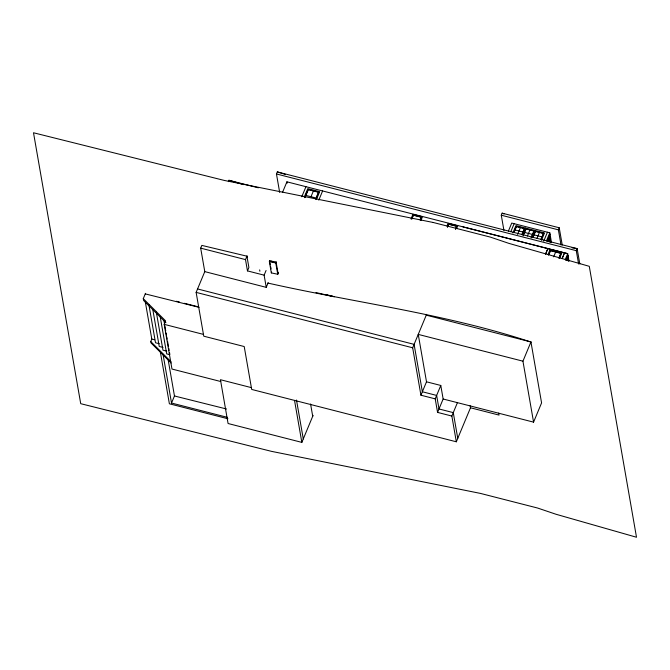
<?xml version="1.0" encoding="UTF-8"?>
<svg xmlns="http://www.w3.org/2000/svg" width="670" height="670" viewBox="0 0 670 670"><rect width="100%" height="100%" fill="white"/><g stroke="black" fill="none" stroke-linecap="round" stroke-linejoin="round"><path stroke-width="1" d="M278.452 272.414L277.74 274.248L271.325 272.908L269.365 261.618L269.776 260.454M271.325 272.908L271.626 272.062M278.151 273.084L277.74 274.248L275.772 262.967L276.182 261.794M165.934 322.714L143.598 300.462L143.28 298.653L145.499 293.334M171.168 362.998L150.993 342.906L150.758 341.549L151.797 339.062L145.348 302.078M220.757 381.523L171.981 369.044L164.184 324.339L165.616 320.905L143.28 298.653M200.682 248.143L201.829 245.396L246.92 256.191L248.888 267.481L247.465 270.898L264.122 275.161L266.25 287.355L204.777 271.626L200.682 248.143L245.496 259.608L247.465 270.898M228.361 181.654L228.931 180.28L258.344 187.809M470.131 405.727L470.491 407.787L456.329 441.79L251.694 389.438L244.215 346.541L203.764 336.189L196.134 292.388L204.777 271.626M227.264 417.31L171.528 403.047L174.694 395.434M279.675 192.449L276.459 173.965L277.313 171.905L577.138 248.612L579.818 263.997M245.496 259.608L247.071 255.831L247.305 257.188M282.497 192.432L286.919 181.821L567.699 253.654L569.006 261.141M264.122 275.161L266.065 270.504M271.224 261.082L271.057 261.484L273.427 262.087L273.645 261.568M301.76 196.771L305.956 186.687M266.25 287.355L268.184 282.69M304.272 197.064L307.764 188.672L319.657 191.72L316.55 199.174M304.674 197.667L308.141 189.342L318.853 192.081L315.771 199.476M305.135 197.349L308.334 189.677L318.443 192.265L316.047 198.019L305.939 195.431M310.997 196.72L313.392 190.967M318.794 200.112L322.613 190.95M251.376 387.628L220.447 379.714L228.076 423.515L301.843 442.384L313.099 415.35M456.329 441.79L451.848 416.053L437.569 412.402L435.207 398.859L420.928 395.208L412.67 347.789L426.597 314.339M462.995 226.887L567.699 253.654L565.296 259.449M420.928 395.208L426.505 381.808L418.248 334.397L522.943 361.18L533.571 422.142L443.146 399.002L440.785 385.459L426.505 381.808M435.207 398.859L440.785 385.459M437.569 412.402L443.146 399.002M451.848 416.053L457.426 402.662M564.534 252.85L562.113 258.654L564.517 252.875M522.943 361.18L530.95 341.943L426.254 315.16M578.604 264.005L576.275 250.672L577.138 248.612L572.054 247.85M533.571 422.142L541.578 402.904L530.95 341.943M334.238 296.785L315.98 292.572M411.012 218.922L412.921 214.341L422.435 216.778L420.911 220.447M411.69 218.872L413.298 215.011L421.623 217.147L420.417 220.045M411.849 219.015L413.423 215.238L421.355 217.264L420.174 220.103M447.066 226.133L448.205 223.386L457.727 225.823L456.58 228.571M447.384 226.954L448.59 224.056L456.915 226.184L455.709 229.081M447.535 227.113L448.716 224.274L456.647 226.309L455.466 229.14M503.932 230.447L501.277 215.212L502.131 213.152L559.232 227.775L562.247 245.053M508.388 231.1L511.738 223.068L549.802 232.817L551.435 242.197M510.791 231.711L514.133 223.679M512.893 232.984L515.95 225.656L544.501 232.967L541.444 240.296M513.697 232.632L516.327 226.318L524.652 228.453L522.022 234.768M513.949 232.557L516.453 226.544L524.384 228.579L521.88 234.584M517.558 234.433L520.423 227.557M522.793 234.508L525.464 228.093M523.211 235.07L525.841 228.763L534.174 230.89L531.544 237.205M523.111 235.848L525.975 228.981L533.906 231.016L531.042 237.884M527.432 236.008L529.937 230.003M531.93 237.858L534.978 230.53M532.734 237.507L535.364 231.2L543.688 233.336L541.058 239.642M532.985 237.431L535.489 231.418L543.42 233.453L540.916 239.466M536.946 238.445L539.451 232.44M543.722 241.141L547.449 232.214M546.452 240.857L549.802 232.817M547.08 241.309L550.045 234.207M547.8 241.518L549.71 236.937L550.648 242.356M548.068 241.51L549.551 237.791L550.38 242.532M549.174 242.054L549.894 240.329M548.043 254.491L549.995 249.809L561.895 252.858L559.551 258.478M561.033 245.078L558.378 229.835L559.232 227.775M548.437 255.136L550.38 250.471L561.083 253.218L559.14 257.883M548.898 254.541L550.506 250.697L560.815 253.335L558.805 258.151M553.655 256.828L555.656 252.021M566.971 260.538L568.336 257.272M567.842 259.097L568.269 260.772M269.667 260.772L276.09 262.062L278.058 273.352M267.833 283.058C355.452 302.756 445.433 313.728 530.916 342.035M269.365 261.618L275.772 262.967M145.264 293.887L199.107 307.346M226.56 409.002L174.468 395.978L168.095 359.405M276.459 173.965L576.275 250.672M197.558 288.954L414.102 344.355L422.36 391.766L436.639 395.426L439.001 408.968L453.272 412.62L457.761 438.356M196.134 292.388L412.67 347.789M176.453 301.249L179.443 302.011M184.426 303.292L198.37 306.86M164.184 324.339L203.445 334.389M470.491 407.787L499.041 415.09L498.689 413.055M151.797 339.062L154.653 339.791M159.326 343.743L155.515 342.772L148.891 304.758M163.044 347.454L159.242 346.474L152.793 309.498M166.771 351.155L162.961 350.184L156.336 312.178M169.543 354.623L166.688 353.894L160.239 316.91M227.934 418.767L169.384 403.792L160.298 351.666M501.277 215.212L558.378 229.835M515.021 229.978L522.952 232.013M524.543 232.415L532.474 234.45M534.057 234.852L541.988 236.887M326.014 294.574L333.677 296.534M228.931 180.28L243.763 184.627M277.313 171.905L285.261 174.409M502.131 213.152L504.016 213.973M150.758 341.549L170.934 361.649M568.076 257.891L568.579 260.789M567.867 259.03L568.21 260.982M549.5 238.076L550.154 241.837M286.919 181.821L287.154 183.178M310.57 403.977L312.714 416.263M296.492 400.032L303.276 438.951M294.524 400.392L301.843 442.384M270.018 262.824L270.378 264.876M270.739 266.928L271.09 268.98M259.65 269.893L259.885 271.241M163.966 320.62L164.502 323.702M164.853 325.754L165.75 330.896M166.11 332.948L166.47 335M166.83 337.06L167.182 339.112M167.542 341.164L168.438 346.298M168.798 348.358L169.15 350.41M169.51 352.462L169.87 354.522M163.028 354.279L171.528 403.047M547.859 248.603L545.447 254.382L547.867 248.603M568.018 255.463L566.008 260.287L568.018 255.463M433.222 222.482L224.291 180.431L33.5 132.761L80.718 403.683L271.509 451.354L480.44 493.405L537.549 508.019L556.008 514.259L636.5 537.24L589.282 266.317L508.798 243.344L490.331 237.096L433.222 222.482"/></g></svg>
